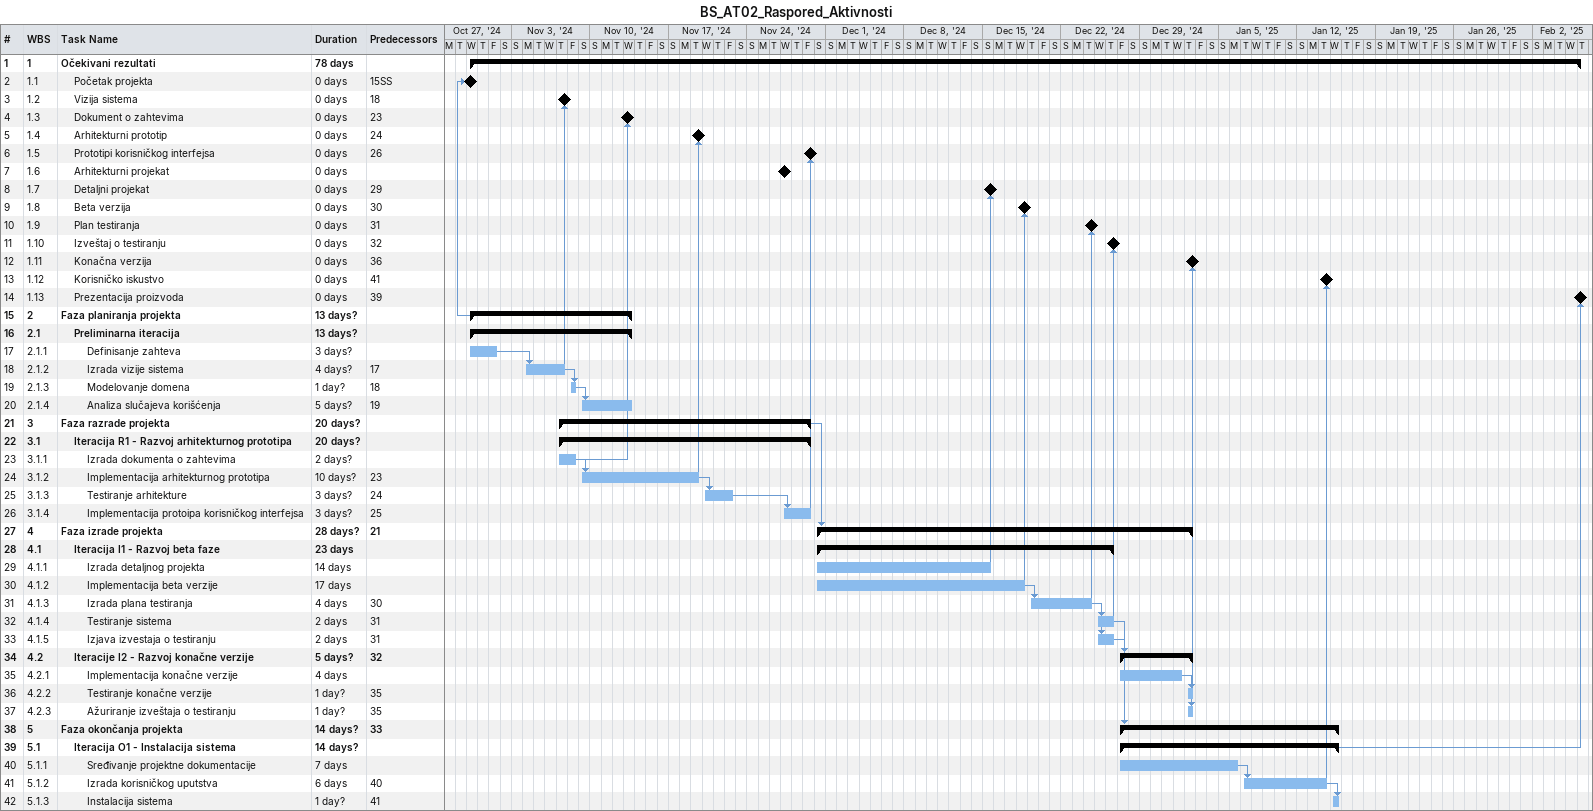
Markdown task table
BS_AT02_Raspored_Aktivnosti

| ID | WBS | Task | Duration | Start | Finish | Predecessors |
|---|---|---|---|---|---|---|
| 1 | 1 | **Očekivani rezultati** | 78d | 2024-10-30 | 2025-02-06 |  |
| 2 | 1.1 | Početak projekta | 0d | 2024-10-30 | 2024-10-30 | 15SS |
| 3 | 1.2 | Vizija sistema | 0d | 2024-11-07 | 2024-11-07 | 18 |
| 4 | 1.3 | Dokument o zahtevima | 0d | 2024-11-13 | 2024-11-13 | 23 |
| 5 | 1.4 | Arhitekturni prototip | 0d | 2024-11-19 | 2024-11-19 | 24 |
| 6 | 1.5 | Prototipi korisničkog interfejsa | 0d | 2024-11-29 | 2024-11-29 | 26 |
| 7 | 1.6 | Arhitekturni projekat | 0d | 2024-11-27 | 2024-11-27 |  |
| 8 | 1.7 | Detaljni projekat | 0d | 2024-12-15 | 2024-12-15 | 29 |
| 9 | 1.8 | Beta verzija | 0d | 2024-12-18 | 2024-12-18 | 30 |
| 10 | 1.9 | Plan testiranja | 0d | 2024-12-24 | 2024-12-24 | 31 |
| 11 | 1.10 | Izveštaj o testiranju | 0d | 2024-12-26 | 2024-12-26 | 32 |
| 12 | 1.11 | Konačna verzija | 0d | 2025-01-02 | 2025-01-02 | 36 |
| 13 | 1.12 | Korisničko iskustvo | 0d | 2025-01-14 | 2025-01-14 | 41 |
| 14 | 1.13 | Prezentacija proizvoda | 0d | 2025-02-06 | 2025-02-06 | 39 |
| 15 | 2 | **Faza planiranja projekta** | 13d? | 2024-10-30 | 2024-11-13 |  |
| 16 | 2.1 | **Preliminarna iteracija** | 13d? | 2024-10-30 | 2024-11-13 |  |
| 17 | 2.1.1 | Definisanje zahteva | 3d? | 2024-10-30 | 2024-11-01 |  |
| 18 | 2.1.2 | Izrada vizije sistema | 4d? | 2024-11-04 | 2024-11-07 | 17 |
| 19 | 2.1.3 | Modelovanje domena | 1d? | 2024-11-08 | 2024-11-08 | 18 |
| 20 | 2.1.4 | Analiza slučajeva korišćenja | 5d? | 2024-11-09 | 2024-11-13 | 19 |
| 21 | 3 | **Faza razrade projekta** | 20d? | 2024-11-07 | 2024-11-29 |  |
| 22 | 3.1 | **Iteracija R1 - Razvoj arhitekturnog prototipa** | 20d? | 2024-11-07 | 2024-11-29 |  |
| 23 | 3.1.1 | Izrada dokumenta o zahtevima | 2d? | 2024-11-07 | 2024-11-08 |  |
| 24 | 3.1.2 | Implementacija arhitekturnog prototipa | 10d? | 2024-11-09 | 2024-11-19 | 23 |
| 25 | 3.1.3 | Testiranje arhitekture | 3d? | 2024-11-20 | 2024-11-22 | 24 |
| 26 | 3.1.4 | Implementacija protoipa korisničkog interfejsa | 3d? | 2024-11-27 | 2024-11-29 | 25 |
| 27 | 4 | **Faza izrade projekta** | 28d? | 2024-11-30 | 2025-01-02 | 21 |
| 28 | 4.1 | **Iteracija I1 - Razvoj beta faze** | 23d | 2024-11-30 | 2024-12-26 |  |
| 29 | 4.1.1 | Izrada detaljnog projekta | 14d | 2024-11-30 | 2024-12-15 |  |
| 30 | 4.1.2 | Implementacija beta verzije | 17d | 2024-11-30 | 2024-12-18 |  |
| 31 | 4.1.3 | Izrada plana testiranja | 4d | 2024-12-19 | 2024-12-24 | 30 |
| 32 | 4.1.4 | Testiranje sistema | 2d | 2024-12-25 | 2024-12-26 | 31 |
| 33 | 4.1.5 | Izjava izvestaja o testiranju | 2d | 2024-12-25 | 2024-12-26 | 31 |
| 34 | 4.2 | **Iteracije I2 - Razvoj konačne verzije** | 5d? | 2024-12-27 | 2025-01-02 | 32 |
| 35 | 4.2.1 | Implementacija konačne verzije | 4d | 2024-12-27 | 2025-01-01 |  |
| 36 | 4.2.2 | Testiranje konačne verzije | 1d? | 2025-01-02 | 2025-01-02 | 35 |
| 37 | 4.2.3 | Ažuriranje izveštaja o testiranju | 1d? | 2025-01-02 | 2025-01-02 | 35 |
| 38 | 5 | **Faza okončanja projekta** | 14d? | 2024-12-27 | 2025-01-15 | 33 |
| 39 | 5.1 | **Iteracija O1 - Instalacija sistema** | 14d? | 2024-12-27 | 2025-01-15 |  |
| 40 | 5.1.1 | Sređivanje projektne dokumentacije | 7d | 2024-12-27 | 2025-01-06 |  |
| 41 | 5.1.2 | Izrada korisničkog uputstva | 6d | 2025-01-07 | 2025-01-14 | 40 |
| 42 | 5.1.3 | Instalacija sistema | 1d? | 2025-01-15 | 2025-01-15 | 41 |
